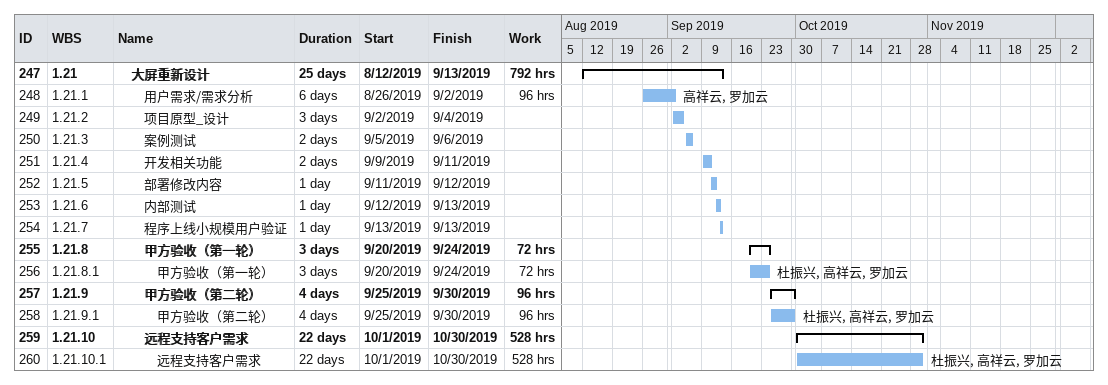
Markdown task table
| ID | WBS | Task | Duration | Start | Finish | Resources | Work (h) |
|---|---|---|---|---|---|---|---|
| 247 | 1.21 | **大屏重新设计** | 25d | 2019-08-12 | 2019-09-13 |  | 792 |
| 248 | 1.21.1 | 用户需求/需求分析 | 6d | 2019-08-26 | 2019-09-02 | 高祥云, 罗加云 | 96 |
| 249 | 1.21.2 | 项目原型_设计 | 3d | 2019-09-02 | 2019-09-04 |  |  |
| 250 | 1.21.3 | 案例测试 | 2d | 2019-09-05 | 2019-09-06 |  |  |
| 251 | 1.21.4 | 开发相关功能 | 2d | 2019-09-09 | 2019-09-11 |  |  |
| 252 | 1.21.5 | 部署修改内容 | 1d | 2019-09-11 | 2019-09-12 |  |  |
| 253 | 1.21.6 | 内部测试 | 1d | 2019-09-12 | 2019-09-13 |  |  |
| 254 | 1.21.7 | 程序上线小规模用户验证 | 1d | 2019-09-13 | 2019-09-13 |  |  |
| 255 | 1.21.8 | **甲方验收（第一轮）** | 3d | 2019-09-20 | 2019-09-24 |  | 72 |
| 256 | 1.21.8.1 | 甲方验收（第一轮） | 3d | 2019-09-20 | 2019-09-24 | 杜振兴, 高祥云, 罗加云 | 72 |
| 257 | 1.21.9 | **甲方验收（第二轮）** | 4d | 2019-09-25 | 2019-09-30 |  | 96 |
| 258 | 1.21.9.1 | 甲方验收（第二轮） | 4d | 2019-09-25 | 2019-09-30 | 杜振兴, 高祥云, 罗加云 | 96 |
| 259 | 1.21.10 | **远程支持客户需求** | 22d | 2019-10-01 | 2019-10-30 |  | 528 |
| 260 | 1.21.10.1 | 远程支持客户需求 | 22d | 2019-10-01 | 2019-10-30 | 杜振兴, 高祥云, 罗加云 | 528 |
